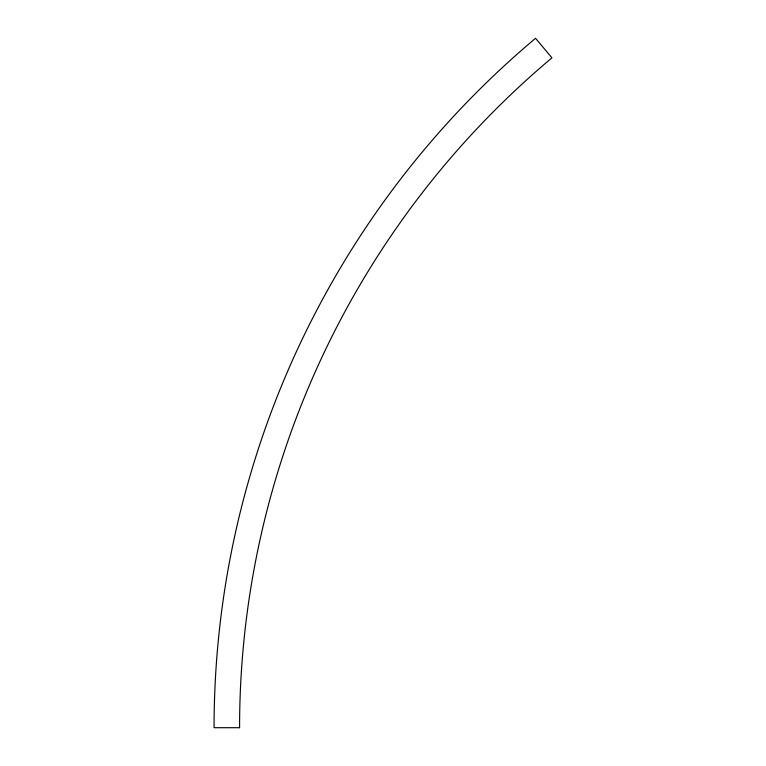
<?xml version="1.0" encoding="UTF-8"?>
<svg xmlns="http://www.w3.org/2000/svg" width="766" height="766" viewBox="0 0 766 766"><rect width="100%" height="100%" fill="white"/><g stroke="black" fill="none" stroke-linecap="round" stroke-linejoin="round"><path stroke-width="1.15" d="M239.576 727.7L214.068 727.7A899.945 899.945 0 0 1 535.539 38.3L551.932 57.843A874.446 874.446 0 0 0 239.576 727.7"/></g></svg>
